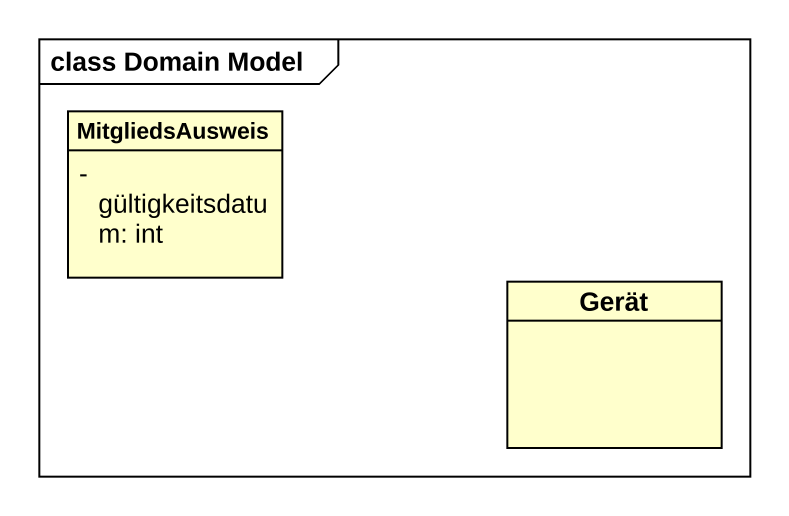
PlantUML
@startuml
mainframe class Domain Model
hide circle
hide empty members
skinparam classAttributeIconSize 0
class MitgliedsAusweis {
  - gültigkeitsdatum: int
}
class Gerät
@enduml
